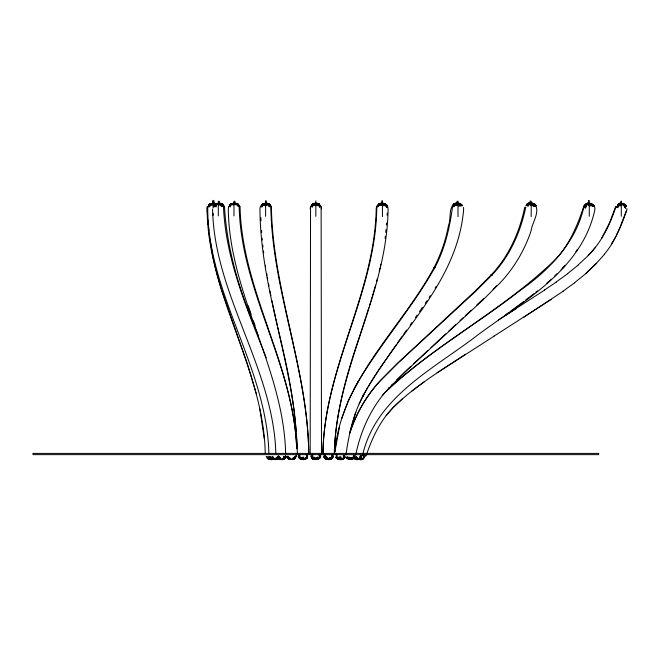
<?xml version="1.0" encoding="UTF-8"?>
<svg xmlns="http://www.w3.org/2000/svg" width="660" height="660" viewBox="0 0 660 660"><rect width="100%" height="100%" fill="white"/><g stroke="black" fill="none" stroke-linecap="round" stroke-linejoin="round"><path stroke-width="0.99" d="M314.284 205.408A4.051 0.709 0 0 1 312.972 205.252L314.284 203.791L312.089 205.021L313.64 203.519L312.106 204.501L313.822 203.42L312.98 204.27L313.813 205.722L314.292 203.288L310.959 206.233L313.805 203.379L312.106 204.501L313.64 203.519L312.106 205.054L312.106 207.265L313.822 203.717L312.106 205.054L315.835 205.499L319.564 205.054L319.564 207.265L317.856 203.717L319.564 205.054L317.386 203.791L318.697 205.252A4.051 0.709 0 0 1 317.386 205.408M321.494 454.171L321.123 206.58L321.494 208.89M324.72 456.728L327.418 459.558L325.479 458.403L324.72 456.736L325.504 454.88L324.274 454.567L324.604 458.073L326.238 459.236L323.582 456.291L324.604 458.065L326.791 458.675L328.334 458.84L330.47 457.339L329.802 459.608L332.178 457.198L331.675 455.26L332.904 455.103L332.178 457.198L328.251 459.64L328.259 458.708M382.8 203.173L382.693 205.681L385.547 205.598L387.445 207.355L386.727 205.054L384.953 203.734L386.422 204.699L387.445 206.473L384.788 203.536L386.422 204.699L379.838 204.006L377.701 205.87L380.754 203.288L378.964 204.237L380.589 203.462L377.701 206.745L381.224 203.833L378.964 204.905L382.693 205.681M458.848 203.23L458.601 205.771L454.6 204.27L457.248 203.074L456.332 205.227L459.616 203.305L460.135 204.204L461.431 204.592L460.334 205.804L458.601 203.915L457.066 203.767L458.782 203.148L458.601 203.915L460.135 204.204L460.317 203.511L462.297 205.021A4.051 0.916 8.6 0 1 458.601 205.771M386.413 224.945L386.554 222.989M387.106 215.143L387.247 213.188M334.463 451.588C335.725 410.933 347.449 371.728 360.492 333.523M334.315 453.56C335.915 368.816 387.073 294.113 388.08 209.269L387.849 206.943M379.277 204.014L377.14 205.879L378.403 204.245L382.132 203.94L382.231 203.173M385.729 232.361L385.993 229.606M228.533 206.803L228.31 209.105C229.334 294.401 283.618 368.272 285.632 453.362M329.761 457.834L328.334 458.832L326.436 457.083L326.716 459.418L324.604 458.073L331.188 458.758L333.325 456.901L329.092 459.657L329.876 458.865L328.334 458.832L326.436 457.091L326.791 458.675L328.259 459.649L329.885 458.865M382.008 205.483L380.581 203.907L380.663 203.173L378.403 204.245L380.02 203.462L378.403 204.905L380.185 203.651L379.277 205.243M385.077 238.227L385.316 236.214M627 208.486L626.662 210.688C621.093 226.058 615.087 241.651 604.329 254.224M207.751 206.827C207.1 293.494 266.887 366.985 268.867 453.296M207.166 206.803C206.415 293.073 263.505 367.265 265.246 453.263M207.108 208.989L207.463 206.803M345.914 455.012C348.884 434.057 353.546 413.044 363.8 394.325L363.19 395.431L367.603 387.519M452.413 207.751C449.485 228.665 444.724 249.604 434.47 268.257L435.088 267.143C411.197 310.068 377.462 346.665 353.694 389.664M336.93 457.157L339.545 459.624L339.991 457.339L340.84 458.444M343.687 457.512L341.542 459.574L344.817 457.281L343.431 458.807L343.373 455.565L344.586 455.499L343.431 458.807L341.55 459.599L343.728 458.494L345.213 456.877L343.414 458.081L343.431 458.807L341.08 459.698L343.414 458.791L344.825 457.281L343.414 458.791L341.072 459.673L341.253 458.981L339.991 457.339L338.019 459.261L336.031 457.735A4.051 0.907 8.5 0 1 336.031 457.05A4.034 0.916 8.6 0 0 336.031 457.735L337.549 459.03L336.039 454.27M285.97 456.704L283.445 459.278L283.767 456.324L284.691 458.032L283.915 459.22L285.565 457.924L285.458 455.837L284.683 457.768L284.056 456.505L284.674 457.776L285.557 457.784L286.25 456.505M452.793 207.289L453.956 203.981L455.829 203.189C447.67 206.778 451.58 218.46 448.519 225.266C445.756 240.322 440.715 254.909 433.579 268.447L434.189 267.333C401.23 328.688 341.311 378.98 334.859 452.075L339.479 426.739M380.391 266.128L380.803 264.165M350.245 431.013L355.765 412.286M307.403 454.344L306.974 458.106L305.308 459.31L307.279 457.891L305.291 459.063L307.692 456.406M355.608 455.375C360.715 430.279 371.687 406.123 389.54 387.494L388.806 388.295L405.199 371.852L483.227 299.706L500.775 282.15C514.437 267.506 524.675 249.901 531.061 230.95C532.018 222.47 540.87 211.596 534.517 203.857L535.945 205.359L534.08 203.602L533.882 204.394L535.136 204.889L533.948 206.118L531.737 202.925L530.821 203.651L531.976 205.557L532.579 203.099L534.641 204.064L536.176 205.738L534.435 204.188L535.796 205.969A4.117 0.825 13.6 0 1 530.458 205.136L531.539 203.734L529.205 204.641L527.876 206.44L528.165 203.791L531.003 202.851L530.821 203.651L533.882 204.394L532.579 203.099M456.967 204.889L456.126 203.791L457.652 203.94L457.891 203.247M529.782 203.66L529.972 202.851L527.513 203.569L529.262 203.008L527.134 203.8L525.806 205.837M347.325 458.857L347.49 458.131L346.277 457.66A3.985 0.8 13.6 0 1 345.485 457.207M339.545 459.599L339.727 458.832L337.994 456.959L338.192 458.543L341.253 458.981L339.545 459.599L339.727 457.009L341.261 457.297A4.034 0.916 8.6 0 0 339.727 456.984M347.482 458.131L347.308 458.857L346.277 457.66L347.383 456.53L347.482 458.131L348.95 458.552L350.452 458.848L351.285 457.471L348.95 458.552L347.49 458.131L348.76 459.335L350.963 459.426L352.646 458.939L354.643 457.297L350.955 459.426L348.769 459.319L349.305 457.083L347.482 458.131L346.269 457.66M379.252 271.004L379.954 268.084M531.333 203.965L530.945 205.565L532.851 204.394L534.105 204.88L533.486 203.849L535.144 205.73L532.364 203.329L531.333 203.965L532.851 204.394L533.981 205.969M525.665 207.578L525.748 207.24C520.501 232.361 509.66 256.616 491.716 275.278L492.442 274.477L476.058 290.92L398.021 363.066L380.474 380.622C366.407 395.703 355.954 413.935 349.643 433.537M524.725 207.256C519.535 232.353 508.736 256.591 490.883 275.278L491.609 274.477L475.315 290.928L397.724 363.074L380.267 380.638C366.671 395.299 356.491 412.904 350.147 431.838M376.736 206.291L376.225 208.222C374.897 293.279 323.961 368.404 322.938 453.502C323.986 368.338 375.424 293.337 376.786 208.213L377.297 206.283M376.621 281.416L377.355 278.644M371.217 299.937L372.091 296.983M372.669 295.02L375.589 285.17M366.028 316.379L368.775 307.675M369.385 305.745L370.912 300.911M589.363 205.986L590.164 203.462L591.335 204.905L589.875 204.394L588.241 205.078M359.42 458.758L361.391 457.685L359.42 458.758L360.071 456.728L361.177 455.631M360.797 332.574L365.722 317.336M341.74 418.366L348.546 400.01L358.363 381.001M362.464 455.763C375.301 397.452 433.505 369.031 476.668 335.8C522.126 301.752 581.179 270.93 594.718 210.482C595.592 207.545 593.885 204.328 590.997 203.338M583.819 207.009C575.833 242.938 549.153 270.064 520.014 290.59C474.532 326.057 423.283 354.684 382.156 395.472M618.04 205.92L617.545 207.273L616.522 206.968M617.397 207.669L617.909 206.283M363.478 457.174L364.237 455.103L365.219 455.515L363.478 457.174L365.219 455.524L364.237 455.103L363.355 457.52L365.12 455.804L364.097 455.499M615.615 206.794L609.304 223.261L601.557 238.458M366.028 455.969C372.058 438.273 379.995 420.758 393.393 407.344C414.653 386.215 440.632 370.78 465.432 354.28M615.912 206.794C610.013 224.656 601.747 242.022 588.176 255.379M620.185 226.809L626.373 210.688M274.923 459.723L277.084 459.187L278.883 457.867L276.92 459.22L278.223 456.588M278.883 457.867L276.92 459.178L278.223 456.588M286.259 456.67L285.557 457.933L283.387 458.139L282.736 459.335L284.691 458.032L285.475 456.175L281.902 459.385L278.017 456.571M283.379 458.139L284.691 458.032L285.475 456.175M214.467 206.605L216.026 203.593L214.079 204.963L216.026 203.676L214.393 205.012L214.483 206.943L215.267 205.029L216.571 204.996L217.206 203.66L218.105 204.93L218.873 203.577L221.925 206.555L221.809 204.625L220.201 203.412L218.014 203.099M454.031 206.596L454.633 205.243M268.315 204.278L270.402 206.135L269.189 204.41L261.731 204.691L263.868 203.387L261.797 206.242L261.731 204.691L263.398 203.494C261.294 204.559 259.834 206.662 259.957 209.063C260.221 279.32 286.209 345.799 294.657 414.967M616.291 235.389L619.822 227.758M359.221 403.887L363.594 394.993L362.983 396.107C396.322 334.183 457.405 283.734 463.609 209.731L463.559 207.38M344.462 457.075L343.728 458.494L341.707 459.409L342.845 458.527M272.093 459.302L271.202 458.073L271.26 459.343L269.651 458.147L267.448 458.255L269.222 459.434L267.143 458.279L269.057 459.451L266.227 456.456L270.418 459.401L271.202 458.073L272.101 459.327L272.753 458.056M302.445 459.046L303.237 457.52M277.794 456.761L275.74 459.294L274.849 458.147L274.906 459.343L278.495 456.109M278.982 456.58L274.906 459.244L276.383 457.908L278.57 457.85L277.093 459.187L278.578 457.842L276.391 458.065L275.74 459.294L278.578 457.916L278.487 455.944M293.123 457.669L295.309 457.735L293.18 459.088L296.348 455.788L293.659 459.121L295.614 457.85L293.824 459.178L296.348 456.118L293.642 459.236L295.292 457.974L296.34 456.109L294.434 458.139L293.123 458.279L291.662 459.731L291.629 459.096M337.252 454.69L336.303 456.456L338.192 458.543L336.897 458.156L338.019 459.261L336.897 458.156L339.727 458.848L340.378 459.698L343.728 458.494L343.431 458.106M294.418 458.122L295.292 457.974L293.807 459.162L296.34 455.788M584.108 205.078C578.069 224.829 568.178 247.054 554.441 260.345C503.943 309.235 440.047 341.542 388.295 388.996M611.308 244.423L615.895 236.23M213.328 206.745L214.385 204.872L216.554 204.658L218.031 203.428L221.9 206.217L221.801 204.484L218.856 203.395L219.623 204.501L222.833 204.484L224.078 206.242L221.958 204.476L221.224 206.258L220.597 203.379L223.146 204.542L221.232 203.412L219.037 203.099M317.856 205.722L318.689 204.27L317.864 203.379L319.58 204.476L320.71 206.233L317.856 203.42L319.564 204.501L312.972 204.245L313.813 205.722L315.835 204.039L317.856 205.722L317.377 203.288L319.58 204.476L318.029 203.519L319.564 205.054L318.029 203.519L319.564 204.501M331.188 457.529L330.28 459.121L332.904 456.629M317.386 458.683L319.564 458.263L317.386 459.517L320.719 456.547L319.58 458.296L317.864 459.393L319.885 458.015L317.864 459.096L320.719 455.821M210.292 203.602L209.509 204.872L208.634 204.905L210.119 203.602L208.329 204.913L210.292 203.602L208.634 204.889L209.509 204.839M271.202 458.122L270.418 459.401L268.331 458.205L269.701 459.409L269.099 456.349L268.331 458.246L267.448 458.271L269.057 459.451M368.099 386.636L378.097 370.879M435.179 288.115L436.243 286.39M429.247 297.355L430.337 295.697M230.86 204.55L231.635 203.412L229.977 204.707L228.938 206.621L232.114 203.329L232.188 204.41L229.977 204.707L231.47 203.486L229.663 204.856L231.635 203.552L230.092 207.034L229.977 204.963L230.86 205.029L232.114 203.585L232.188 205.029L233.657 202.925M575.858 251.674L577.451 249.348M378.634 370.062L396.041 344.957M415.379 317.633L417.128 315.092M419.455 311.701L422.367 307.461M425.279 303.229L427.028 300.679M235.471 203.371L234.704 204.46L234.622 203.148M397.204 343.307L402.476 335.866M403.648 334.207L406.585 330.066M410.099 325.091L411.865 322.608M314.284 204.088L314.993 203.164L312.972 204.245L315.835 203.173L318.689 204.27L316.676 203.164L317.386 204.088L315.835 205.656L314.292 204.113L315.835 203.14L317.377 204.113M453.692 205.268L456.299 203.09L453.956 203.981L452.554 205.491L453.956 203.981L457.001 203.082L457.652 203.94L460.482 204.608L459.385 205.813L459.36 203.527L460.482 204.608M316.346 457.611L317.377 458.642L312.089 458.296L314.284 459.517L310.951 456.547L312.089 458.296L314.993 459.608L317.856 457.058L318.697 458.527L317.377 458.642L316.668 459.558L319.869 457.99L318.021 459.203L319.564 457.718L317.377 458.931L318.689 457.487L317.377 457.339A4.051 0.726 0 0 1 318.697 457.504L317.386 458.964L319.58 457.743M584.892 204.872L585.849 203.701L588.778 203.09L586.633 203.692L584.892 205.07L589.322 203.486L588.86 204.946A4.043 0.553 17.7 0 0 593.983 206.267L592.754 204.476L594.346 206.151M300.935 457.966L299.434 456.794L301.686 458.584L301.736 459.492L299.425 456.819L299.995 454.765L298.765 454.666L299.5 458.353L301.736 459.492L301.686 458.584L303.163 456.877L303.237 458.568L301.686 458.584L299.491 458.386L298.279 456.646L301.257 459.459L299.186 458.197L301.257 459.212L299.425 455.854L299.491 457.982L300.671 458.799M306.1 457.57L304.829 459.022L306.974 457.702L306.083 457.553L304.821 458.997L306.958 457.685L306.1 457.57L307.395 456.357M263.159 205.186L264.429 203.742L262.284 205.054L264.47 205.252M386.24 415.486L393.36 407.344L402.262 398.912M604.593 254.232L596.409 263.249L585.75 273.479M562.708 268.158L564.655 265.955M595.592 247.244L588.439 255.379L578.259 264.841M565.199 265.337L561.025 269.833M584.034 206.885L585.172 205.664M277.695 457.858L276.449 459.187L276.383 457.908L276.449 459.187L277.703 457.982L276.391 458.065M391.289 385.498L392.626 384.103M493.036 289.369L496.477 285.788M213.972 206.085L216.496 203.536L216.191 206.91L215.267 205.029L214.393 205.012L216.505 203.676M385.852 205.367L386.166 205.054L384.392 203.734L385.852 204.699L382.132 203.94L381.373 203.115L380.581 203.907M331.188 457.52L329.794 458.931L332.062 457.858L331.188 457.52L333.325 456.019M315.323 457.611L314.292 458.642L312.98 458.494L313.813 457.058L316.676 459.608L319.564 458.263M586.212 206.027L584.562 207.685L585.527 208.172L586.525 205.054L584.818 206.877L585.882 207.042M285.962 456.505L284.674 457.776L283.371 457.801M306.974 457.702L304.829 459.418L304.78 458.469L306.9 456.538L306.174 454.526M347.911 457.207L348.959 458.552L351.285 457.471L350.27 459.574L352.646 458.939L354.651 457.289L353.026 458.716L350.839 459.228L354.354 456.811L352.795 457.529M353.026 458.716L354.173 457.586L352.654 458.939L350.963 459.426L353.026 458.716L352.803 458.345M554.408 276.334L557.345 273.446M396.635 379.921L410.866 366.308M618.577 205.243L620.02 203.833L621.266 204.245L623.122 203.676L625.606 207.785L625.399 205.788L626.2 206.143L625.004 204.427L626.464 206.324L624.97 204.501L626.15 206.283L625.309 206.052L625.482 208.131L624.055 205.639L622.594 205.128L623.048 203.874L621.142 204.583L620.045 206.225L619.921 204.097L621.167 203.123L619.121 203.742L617.405 205.12L621.605 203.321L621.142 204.583L619.121 203.742L621.027 203.032L619.171 203.602L621.654 203.181L621.266 204.245L619.476 204.905M617.991 205.813L616.811 206.959L617.834 207.273M363.94 456.943L365.12 455.804M483.92 298.328L476.52 305.258M596.665 263.249L585.989 273.488L574.505 282.744M284.08 459.17L285.557 457.784L284.072 459.178L281.919 459.723L284.072 459.178L285.557 457.933L283.907 459.22M215.16 205.961L216.554 204.658M413.845 363.536L427.977 350.394M430.955 347.622L445.846 333.778M448.841 330.998L455.573 324.736M460.061 320.562L463.056 317.782M465.3 315.695L471.281 310.126M211.513 204.377L212.817 203.511L212.933 204.823L212.033 203.593L208.156 206.852L209.212 204.946L211.324 203.552L211.382 204.732L209.294 206.836L210.862 203.626L208.906 204.93L209.797 204.872M208.708 206.761L210.812 204.823L209.509 204.872L211.464 203.552L210.16 204.402M263.06 205.59L265.963 203.057M306.182 457.157L303.295 459.707M331.188 458.758L332.062 458.527L330.437 459.302L332.062 457.867M586.864 203.989L585.197 205.458L587.647 204.427L586.633 203.692L588.976 203.024L587.887 203.676L590.147 203.23L588.208 205.425L590.659 204.394L592.119 204.905L593.142 206.514M546.851 283.14L551.463 279.213M293.642 459.104L295.292 457.727M262.284 205.054L263.95 203.462L262.284 204.666M382.569 205.021L383.674 204.097M354.643 457.297L352.646 458.939L350.278 459.574L350.46 458.848L348.959 458.552L349.569 459.5L350.452 458.848L348.769 459.335M567.517 273.652L578.506 264.841M232.188 204.41L233.681 203.189L235.315 204.245L234.531 203.164L237.526 204.311L237.608 206.027M273.289 459.261L274.395 458.37M362.81 459.005L364.526 457.644M382.132 203.94L383.039 203.214L385.852 204.699M359.609 459.343L361.721 456.984L361.911 458.914L360.665 458.51L360.286 459.566L362.752 459.154L360.913 459.715L358.71 459.377M360.913 459.715L363.074 459.187L360.764 459.616L362.01 458.651L360.789 458.164L359.675 459.162L362.01 458.651M534.245 293.444L525.343 300.284M535.87 292.182L537.496 290.92M523.743 301.48L510.147 311.528M411.906 391.017L424.38 381.711M556.182 281.985L567.748 273.652M562.856 291.299L574.736 282.744M506.137 314.457L508.546 312.7M298.287 456.109L299.5 457.966L300.374 457.768L303.278 459.558L304.78 458.469L306.974 458.106M292.471 459.088L294.434 457.677M544.508 290.004L556.413 281.985M563.071 291.308L523.372 317.493M273.289 459.269L274.601 458.37L271.276 459.797M452.158 205.895L455.21 203.94M457.982 205.037L459.178 204.22L458.659 203.321L457.652 203.94M216.925 204.336L218.229 203.478L219.12 204.567L219.062 203.428L220.654 204.501M437.159 372.784L494.043 336.196M544.723 290.004L505.048 315.62M551.183 299.434L493.903 336.188M292.462 459.393L293.766 458.543M216.117 204.427L217.528 203.536M498.284 320.001L516.475 308.492M272.811 459.294L274.238 458.378M210.697 204.435L212.116 203.552M231.709 204.41L233.112 203.527M312.832 457.43L315.835 459.591L317.377 458.642M261.426 204.897L263.398 203.709L261.797 207.199L261.731 205.087L267.003 205.169L266.252 203.758L268.315 205.012L269.263 206.918L269.189 204.806L267.432 203.56L269.495 204.6L267.597 203.445M262.606 204.493L264.577 203.296L266.854 205.326M339.727 458.832L338.712 459.442L336.897 458.156M330.445 459.31L332.376 458.213L329.794 459.599L332.062 458.527M356.144 456.778L357.126 458.782L356.837 459.665L359.65 459.055L357.514 459.657L355.303 459.401L359.296 459.162L356.846 459.665L357.126 458.782L355.641 458.362L354.552 459.005L354.173 457.85L355.492 457.132M358.792 459.055L357.39 459.5M619.509 203.536L620.879 203.123L618.568 203.569L621.357 203.181M587.986 203.09L586.204 203.585L589.363 203.23L589.875 204.394M362.752 459.154L360.772 459.616M529.386 203.214L527.134 203.8L527.365 204.179M300.374 457.784L299.491 457.982L301.736 459.104L301.686 457.611M266.813 203.717L268.884 204.98L269.759 204.781M287.009 456.893L287.842 458.106L290.021 457.834L290.087 459.253L287.834 458.131L287.009 456.91M619.658 203.602L621.308 203.321M277.274 457.132L279.708 459.401L278.099 458.18L280.277 457.966L278.099 458.18L277.266 456.967M284.691 458.032L285.565 457.924M325.479 457.182L326.791 457.075A4.043 0.874 3.7 0 0 325.479 457.165L324.72 455.111L324.299 457.718L326.238 459.236M274.065 459.286L271.986 458.131L272.885 459.368L270.806 458.246L272.72 459.393L271.12 458.205L273.298 458.048L271.78 456.885M211.382 204.732L209.203 204.88L209.286 206.671M212.866 203.56L214.467 204.749L216.645 204.592L214.871 203.395L215.762 204.542L217.421 204.526L215.828 203.412L212.842 203.082M209.797 204.839L208.923 204.889L210.688 203.618L209.203 204.88L211.39 204.897M273.306 458.213L274.906 459.343L273.306 458.213L271.12 458.271L269.89 456.481L274.073 459.377L272.745 456.406L271.994 458.255L272.885 459.409L271.12 458.271L273.355 459.401M277.571 457.141L279.881 459.434L277.802 458.263L279.881 459.352L278 456.233L278.108 458.32L280.294 458.296L281.061 459.418M287.009 457.19L287.842 458.353L288.717 458.411L286.597 456.629L287.834 458.378L290.021 458.444L291.637 459.476M265.98 203.214L267.572 204.196L269.759 204.394L270.971 206.135L267.523 203.239L270.072 204.575L268.001 203.519L268.884 204.98M212.281 203.074L214.764 203.412L216.67 204.559L214.401 203.47M299.5 458.353L300.374 458.486M625.012 206.044L625.861 206.283L624.682 204.501L626.175 206.316L624.847 204.517L622.941 203.362M619.723 203.841L620.977 204.245M354.181 457.85L357.118 458.791L356.136 456.778L355.336 459.278L357.126 458.782L355.336 459.278L354.181 457.85L355.633 458.362L354.7 456.86M619.633 204.097L620.854 204.583M531.539 203.099L533.61 204.055L535.144 205.73M236.915 203.981L238.4 204.715L239.646 206.506L237.534 204.864L238.4 204.715L236.808 203.462L238.705 204.575L236.643 203.404L238.4 204.468L239.646 206.184L237.534 204.41L238.4 204.468L236.173 203.371L236.239 204.41L237.748 205.54M221.347 203.882L222.841 204.625L222.948 206.555M288.585 458.477L290.087 459.228M288.709 458.444L287.743 456.712L290.021 458.444L290.087 459.5L287.529 458.271L289.616 459.31L288.428 458.51M290.087 459.5L287.834 458.131M278.108 458.312L280.351 459.434L280.302 458.304L280.351 459.434L278.99 458.337M217.421 204.526L214.483 203.428M271.12 458.205L273.364 459.335L271.986 458.131M213.84 203.428L215.325 204.179M214.129 203.428L215.622 204.204M301.257 459.244L299.186 458.197L301.257 459.426M268.884 204.254L266.813 203.206L267.572 204.196M269.189 204.41L266.953 203.272L267.003 204.212L265.411 203.247L265.534 205.904M268.331 458.205L269.701 459.409L267.448 458.255L269.651 458.188L270.418 459.377L268.133 456.959M590.205 203.338L592.16 204.41L593.2 206.258M214.31 203.42L216.67 204.559L214.475 203.412M214.508 204.245L213.13 203.486L213.889 204.691L212.297 203.519L212.355 204.757M310.951 455.821L313.805 459.096L311.784 458.015L313.805 459.393L312.089 458.296L315.001 459.558L314.292 458.642L315.835 458.7L315.835 459.673M592.548 205.417L593.332 205.854L592.036 204.254L593.563 206.151M312.089 457.743L314.284 458.964L312.972 457.504L314.292 457.339A4.051 0.726 0 0 0 312.972 457.504L314.292 458.931L312.106 457.718L313.649 459.203L311.8 457.99L313.822 459.352L312.106 458.263M593.332 205.417L594.115 205.854L592.952 204.418M287.298 456.86L290.796 459.154M220.201 203.412L222.115 204.534L220.036 203.387L220.935 204.468M215.828 203.412L217.099 204.171M623.23 203.371L625.144 204.526L626.464 206.324M301.686 458.552L303.278 459.517M214.599 203.42L215.779 204.196M326.791 458.675L328.251 459.64M324.604 458.065L326.073 459.03L324.299 457.71L323.92 456.085M278.099 458.18L279.873 459.352L277.563 456.935M212.866 203.47L214.459 204.583M221.232 203.412L222.841 204.625L220.671 204.831L222.189 205.978M215.762 204.542L214.401 203.404L214.467 204.749M269.701 459.434L267.696 457.025M386.306 206.027L384.236 204.088L382.577 205.466L382.693 203.923L381.934 203.099L379.838 204.006L378.84 205.565L381.15 203.89L380.556 205.425L383.608 203.206L385.547 204.361L386.595 207.479M263.917 204.328L264.99 205.375M236.635 204.254L235.727 203.197L237.831 204.427L235.727 203.338L238.755 206.44L237.526 204.567L236.635 204.724L235.249 203.42L235.315 204.864L234.531 203.494L233.747 204.971L233.681 203.552M212.033 203.511L212.924 204.649M533.404 204.179L534.765 205.961A4.117 0.817 13.5 0 1 533.833 206.011M356.144 457.182L356.945 458.32L356.185 457.058M624.847 204.517L625.911 206.143L625.111 205.78L625.317 207.785L622.826 203.676M287.743 456.101L288.709 457.974M255.849 329.464L258.406 336.072M255.494 328.515C239.2 289.608 226.702 248.589 224.483 206.308M266.285 357.877C247.063 309.012 225.637 259.471 223.451 206.299M253.382 320.925L255.032 325.603M248.209 305.819L251.105 314.333M221.017 288.23L247.318 363.652L256.476 394.177M216.307 271.507L220.704 287.265M240.042 206.324C241.816 290.804 293.807 364.543 296.695 448.784C293.815 364.37 240.785 290.92 239.159 206.25M275.83 318.582L277.423 325.495M277.876 327.475L278.784 331.435M279.007 332.417L282.183 346.261M270.806 206.382C272.044 290.441 308.055 369.592 308.74 453.709C307.972 369.641 272.629 290.384 271.375 206.374M213.007 257.062L216.084 270.55M282.414 347.251C290.54 382.082 296.455 417.549 297.371 453.37M272.506 303.534L275.608 317.592M269.932 290.878L270.913 295.738M271.895 300.589L272.283 302.527M268.587 283.998L268.958 285.995M259.85 409.002L264.322 439.032M212.784 256.096L209.789 238.507M266.731 273.504L267.044 275.335M267.358 277.159L267.663 278.982M265.402 265.221L265.691 267.069M263.455 250.94L263.695 252.879M208.477 227.692L208.832 230.637M209.195 233.59L209.55 236.536M294.731 415.915L296.142 431.161M262.804 245.05L263.002 247.038M262.144 238.161L262.3 240.083M275.839 453.313C273.43 367.529 214.096 295.012 212.594 209.047M261.558 230.472L261.682 232.419M207.166 209.979L207.545 215.886M207.801 219.821L208.114 224.738M296.645 438.784L297.132 448.503M260.89 217.825L261.013 220.745M265.46 205.268L265.394 203.099M303.278 458.972L303.295 459.673M310.175 454.171L310.546 206.58L310.175 208.89M621.283 201.176L621.283 216.307M620.994 201.176L620.994 203.305M589.273 200.533L589.273 216.307M588.489 200.533L588.489 203.305M588.489 203.981L588.489 205.458M531.201 201.176L531.201 216.67M530.178 200.821L530.178 203.305M458.007 201.176L458.007 216.67M457.066 201.176L457.066 204.699M382.437 200.821L382.437 216.67M381.876 200.821L381.876 204.699M315.835 200.821L315.835 216.307M266.17 200.821L266.17 204.699M265.617 200.821L265.617 216.307M234.91 201.176L234.91 203.981M233.97 201.176L233.97 215.878M219.334 201.176L219.334 204.699M218.311 201.176L218.311 215.878M213.898 200.326L213.898 203.305M213.114 201.176L213.114 207.9M213.114 213.51L213.114 215.374M212.817 200.821L212.817 203.981M212.528 201.176L212.528 204.699M353.488 455.746L352.976 457.652L354.577 455.763L353.488 455.746M320.158 454.699L319.572 456.852L318.928 454.888L320.158 454.699M590.659 204.394L590.155 205.986L592.119 204.905L590.956 203.47L589.174 203.965L590.659 204.394M360.401 455.73L359.758 457.71L361.474 455.895L360.401 455.73M312.741 454.888L312.097 456.852L311.512 454.699L312.741 454.888M618.453 205.582L617.694 207.669L616.712 207.248L618.453 205.582M279.46 456.753L278.974 458.073L279.46 456.753M295.21 456.316L294.434 458.139L295.309 457.99L293.18 459.343L293.123 458.279L295.21 456.316M277.703 457.982L276.928 459.212L278.578 457.916L276.92 459.178L277.703 457.982M304.772 458.436L304.111 459.467L306.083 458.279L304.772 458.436M454.905 204.666L453.502 206.407L457.248 203.783L453.098 205.887L454.905 203.956L456.613 203.338L454.6 204.27L456.778 203.552L454.905 204.666M530.417 203.214L529.205 204.641L528.396 204.171L526.532 205.343L528.165 203.791L530.417 203.214M454.905 203.956L453.502 205.474L455.771 203.783L454.905 203.956M357.431 457.809L356.317 458.989L357.431 457.809M264.429 203.354L263.159 204.468L264.47 204.311L264.429 203.354M455.664 203.354L453.956 204.682L453.651 204.286L455.664 203.354M211.761 203.552L210.457 204.435L211.761 203.527M210.581 203.585L208.618 204.905L210.581 203.602M269.189 204.806L268.315 205.012L266.953 203.668L269.189 204.806M221.809 204.625L219.64 204.839L219.574 203.519L221.809 204.625M598.669 453.412L33 453.412L33 454.641L598.669 454.641L598.669 453.412M272.72 459.393L271.12 458.271L272.72 459.393"/></g></svg>
